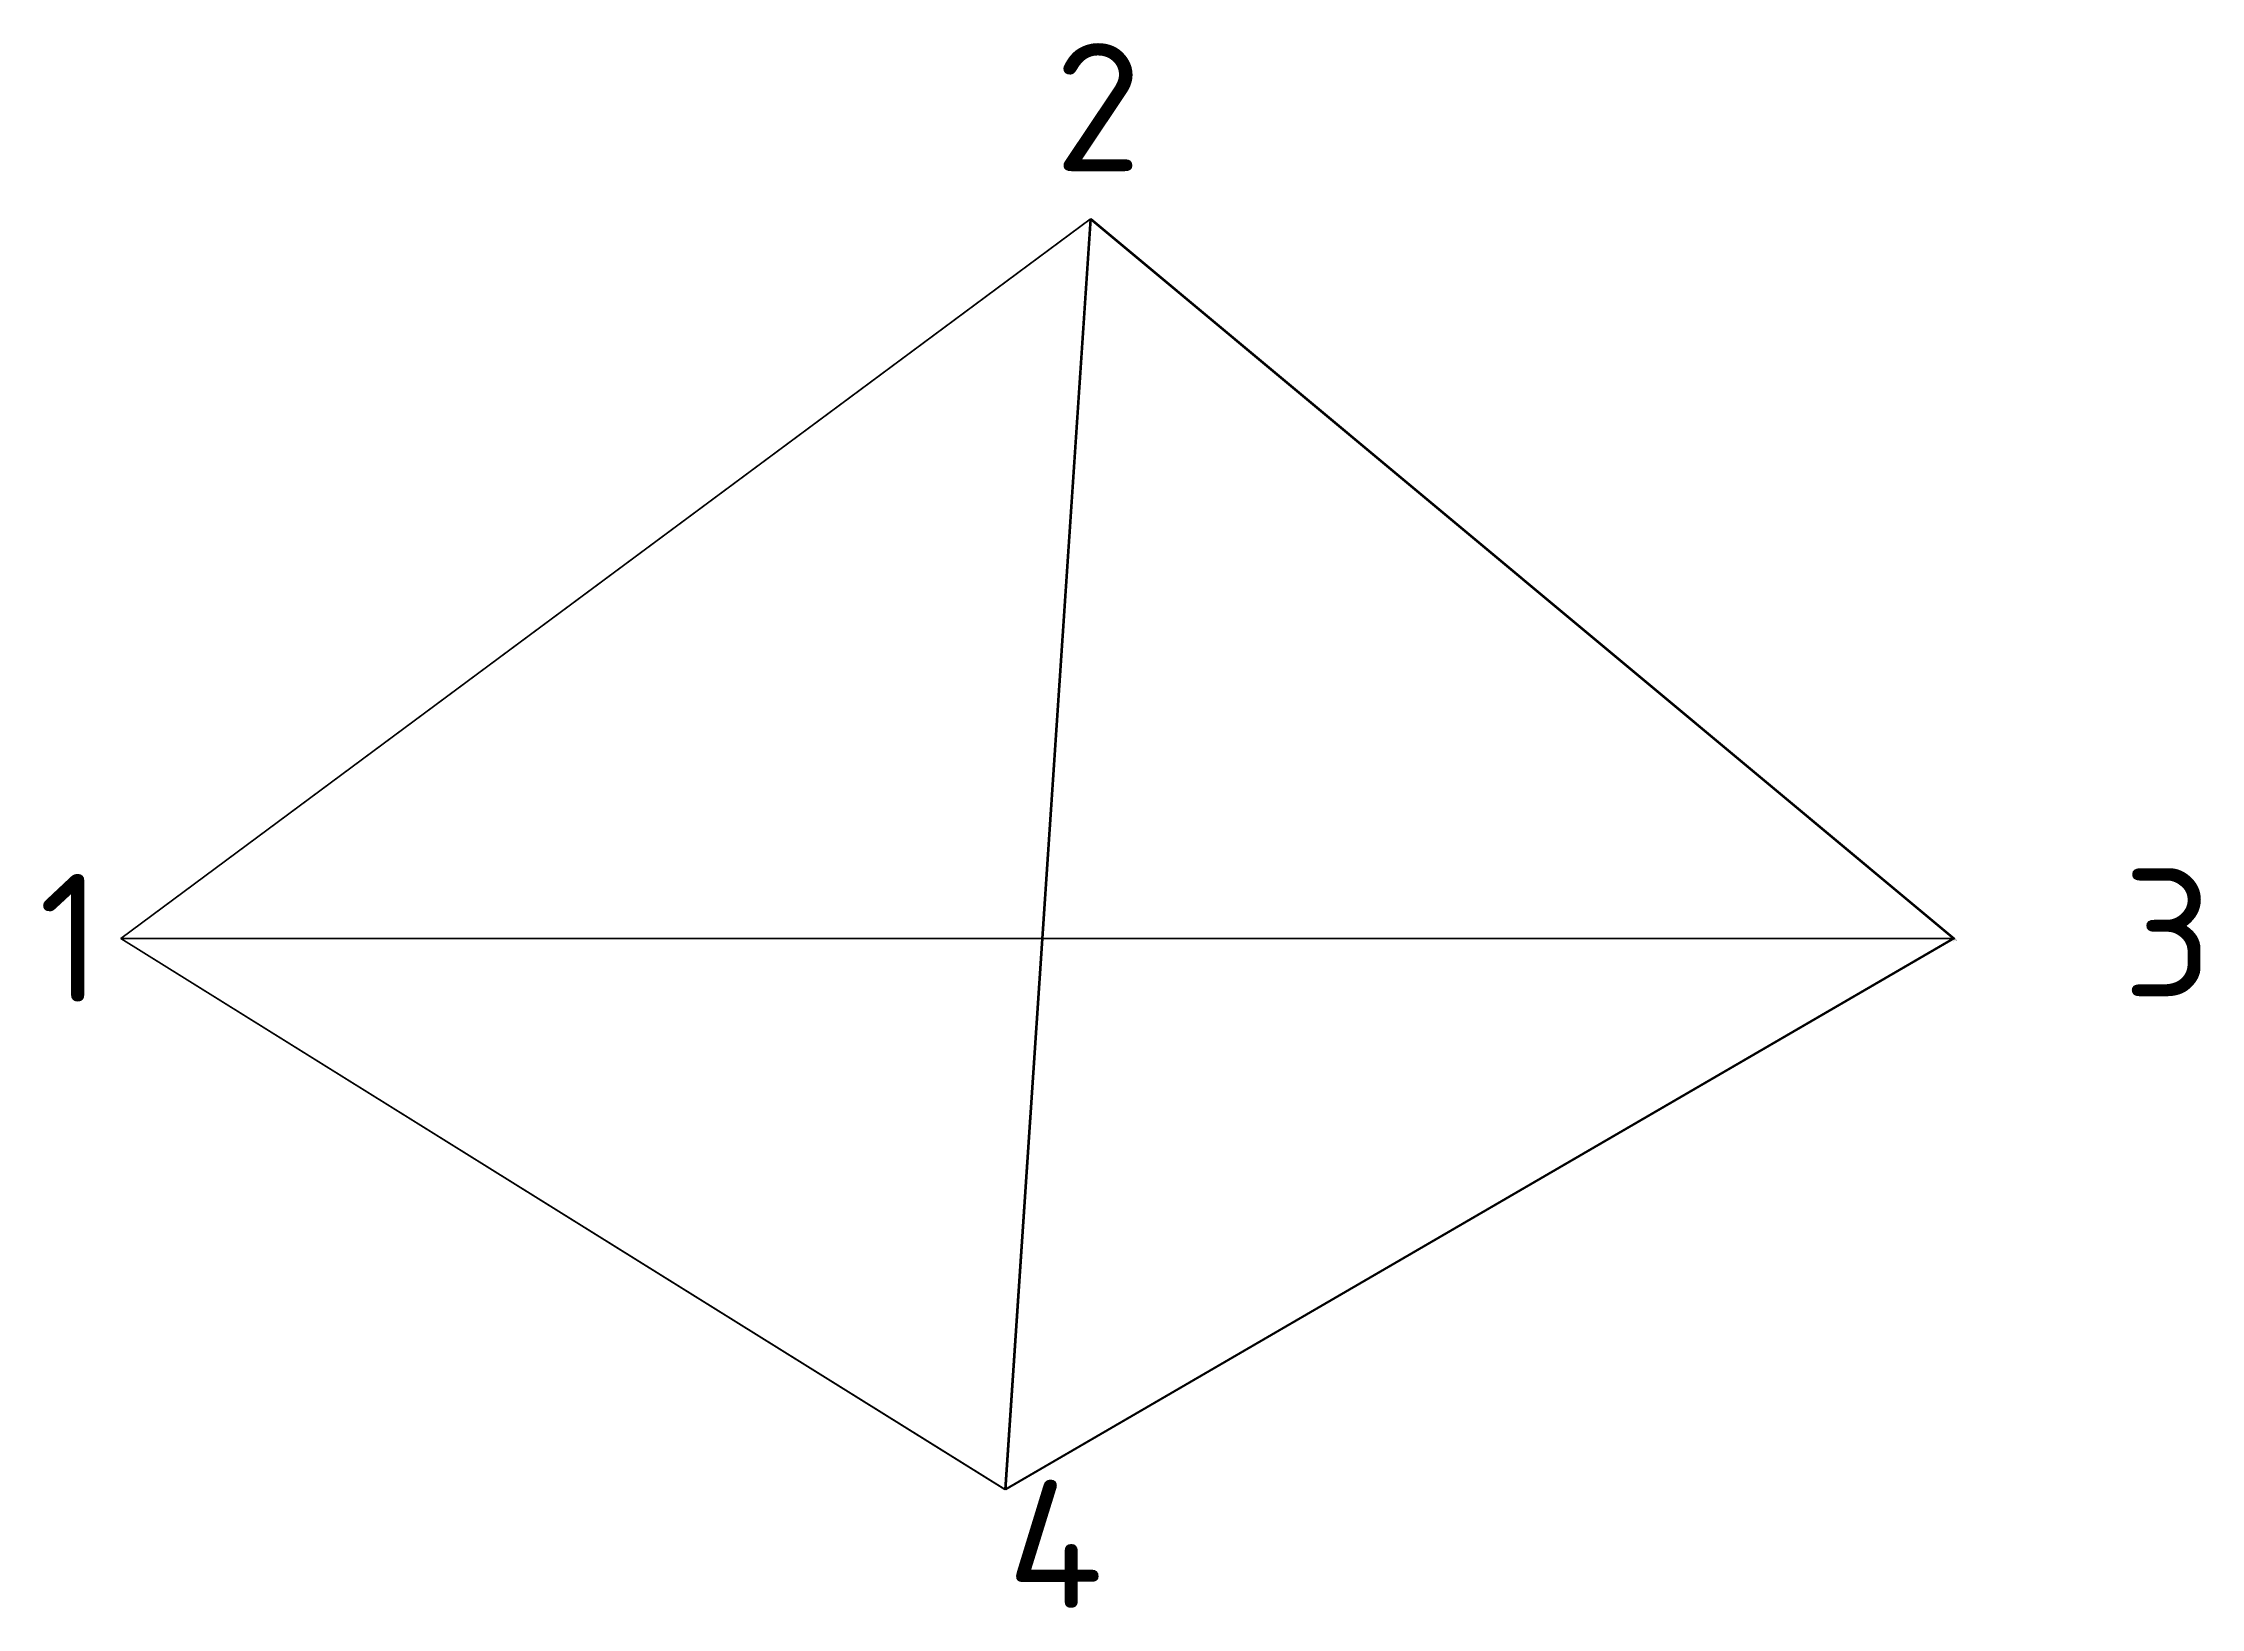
# Model space of a CAD drawing. Extents: x -3 to 81.2, y -26.1 to 35.
import ezdxf

# ---------------------------------------------------------------- set-up
doc = ezdxf.new("R2010")
doc.units = 0
doc.layers.get('0').update_dxf_attribs({"linetype": 'CONTINUOUS'})
doc.layers.get('DEFPOINTS').update_dxf_attribs({"linetype": 'CONTINUOUS'})
for name, color, linetype in [('0_040', 135, 'CONTINUOUS'), ('0_045', 5, 'CONTINUOUS'), ('ИСХОДНОЕ', 1, 'CONTINUOUS'), ('СЛОЙ1', 6, 'CONTINUOUS')]:
    doc.layers.add(name, color=color, linetype=linetype)
doc.styles.add('ГОСТ', font='isocpeur.ttf', dxfattribs={"height": 3})
doc.styles.add('СТИЛЬ1', font='arial.ttf', dxfattribs={"height": 0.002})
doc.dimstyles.new('КОПИЯ', dxfattribs={"dimtxt": 0.002, "dimasz": 0.001, "dimexe": 0.0005, "dimexo": 0.0005, "dimgap": 0.001, "dimtad": 0, "dimzin": 0, "dimblk": 'OBLIQUE', "dimcen": 0, "dimclrd": 256, "dimclre": 256, "dimazin": 3, "dimtfac": 1, "dimtofl": 0, "dimtmove": 0, "dimatfit": 3})

# ---------------------------------------------------------------- blocks, each defined once
blk = doc.blocks.new('_OBLIQUE')
at = {"color": 0, "linetype": 'BYBLOCK'}
blk.add_line((-0.5, -0.5), (0.5, 0.5), dxfattribs=at)
blk = doc.blocks.new('*D4')
at = {"layer": '0_040'}
for p, q in [((71.594, 0.008), (71.593, 0.008)), ((71.594, 0.008), (71.598, 0.019)), ((71.594, 0), (71.594, 0.009)), ((71.594, 0.008), (71.595, 0.008)), ((71.595, 0), (71.595, 0.009)), ((71.595, 0.008), (71.596, 0.008)), ((71.598, 0.019), (71.6, 0.019))]:
    blk.add_line(p, q, dxfattribs=at)
at = {"layer": 'DEFPOINTS', "color": 0}
for p in [(71.595, 0.008), (71.594, 0), (71.595, 0)]:
    blk.add_point(p, dxfattribs=at)
at = {"layer": '0_040', "xscale": 0.001, "yscale": 0.001, "zscale": 0.001}
blk.add_blockref('_OBLIQUE', (71.594, 0.008), dxfattribs=at)
at = {"layer": '0_040', "xscale": 0.001, "yscale": 0.001, "zscale": 0.001, "rotation": 180}
blk.add_blockref('_OBLIQUE', (71.595, 0.008), dxfattribs=at)
at = {"layer": '0_040', "color": 0, "linetype": 'CONTINUOUS', "style": 'СТИЛЬ1'}
blk.add_text('0.00151', height=0.002, dxfattribs=at).set_placement((71.6, 0.018))
blk = doc.blocks.new('*D7')
at = {"layer": '0_045'}
for p, q in [((71.589, 0.018), (71.587, 0.018)), ((71.592, 0.008), (71.589, 0.018)), ((71.591, 0), (71.591, 0.009)), ((71.591, 0.008), (71.594, 0.008)), ((71.594, 0), (71.594, 0.009))]:
    blk.add_line(p, q, dxfattribs=at)
at = {"layer": 'DEFPOINTS', "color": 0}
for p in [(71.591, 0), (71.594, 0.008), (71.594, 0)]:
    blk.add_point(p, dxfattribs=at)
at = {"layer": '0_045', "xscale": 0.001, "yscale": 0.001, "zscale": 0.001, "rotation": 180}
blk.add_blockref('_OBLIQUE', (71.591, 0.008), dxfattribs=at)
at = {"layer": '0_045', "xscale": 0.001, "yscale": 0.001, "zscale": 0.001}
blk.add_blockref('_OBLIQUE', (71.594, 0.008), dxfattribs=at)
at = {"layer": '0_045', "color": 0, "linetype": 'CONTINUOUS', "style": 'СТИЛЬ1'}
blk.add_text('0.00220', height=0.002, dxfattribs=at).set_placement((71.575, 0.017))
blk = doc.blocks.new('*D8')
at = {"layer": 'DEFPOINTS', "color": 0}
for p in [(71.591, 0), (71.591, -0.001), (71.595, 0)]:
    blk.add_point(p, dxfattribs=at)
at = {"layer": 'СЛОЙ1'}
for p, q in [((71.591, -0.001), (71.591, -0.002)), ((71.595, -0.001), (71.591, -0.001)), ((71.593, -0.001), (71.593, -0.004)), ((71.593, -0.004), (71.595, -0.004)), ((71.595, -0.001), (71.595, -0.002))]:
    blk.add_line(p, q, dxfattribs=at)
at = {"layer": 'СЛОЙ1', "xscale": 0.001, "yscale": 0.001, "zscale": 0.001}
for p, rotation in [((71.591, -0.001), 179.9999999990127), ((71.595, -0.001), 359.9999999990127)]:
    blk.add_blockref('_OBLIQUE', p, dxfattribs=dict(at, rotation=rotation))
at = {"layer": 'СЛОЙ1', "color": 0, "linetype": 'CONTINUOUS', "style": 'СТИЛЬ1'}
blk.add_text('0.00371', height=0.002, rotation=360, dxfattribs=at).set_placement((71.595, -0.005))
blk = doc.blocks.new('*D9')
for p, q in [((71.549, -0.001), (71.549, -0.011)), ((71.549, -0.011), (71.565, -0.011)), ((71.594, -0.011), (71.577, -0.011)), ((71.594, -0.001), (71.594, -0.011))]:
    blk.add_line(p, q)
at = {"layer": 'DEFPOINTS', "color": 0}
for p in [(71.549, 0), (71.549, -0.011), (71.594, 0)]:
    blk.add_point(p, dxfattribs=at)
at = {"xscale": 0.001, "yscale": 0.001, "zscale": 0.001}
for p, rotation in [((71.549, -0.011), 179.9999999999774), ((71.594, -0.011), 359.9999999999774)]:
    blk.add_blockref('_OBLIQUE', p, dxfattribs=dict(at, rotation=rotation))
at = {"color": 0, "linetype": 'CONTINUOUS', "style": 'СТИЛЬ1'}
blk.add_text('0.04500', height=0.002, rotation=360, dxfattribs=at).set_placement((71.565, -0.012))
blk = doc.blocks.new('*D10')
for p, q in [((71.554, -0.001), (71.554, -0.007)), ((71.554, -0.007), (71.565, -0.007)), ((71.594, -0.007), (71.577, -0.007)), ((71.594, -0.001), (71.594, -0.007))]:
    blk.add_line(p, q)
at = {"layer": 'DEFPOINTS', "color": 0}
for p in [(71.554, 0), (71.554, -0.007), (71.594, 0)]:
    blk.add_point(p, dxfattribs=at)
at = {"xscale": 0.001, "yscale": 0.001, "zscale": 0.001}
for p, rotation in [((71.554, -0.007), 179.9999999999797), ((71.594, -0.007), 359.9999999999797)]:
    blk.add_blockref('_OBLIQUE', p, dxfattribs=dict(at, rotation=rotation))
at = {"color": 0, "linetype": 'CONTINUOUS', "style": 'СТИЛЬ1'}
blk.add_text('0.04000', height=0.002, rotation=360, dxfattribs=at).set_placement((71.565, -0.008))
blk = doc.blocks.new('*X11')
at = {"layer": 'СЛОЙ1', "linetype": 'CONTINUOUS', "style": 'СТИЛЬ1'}
for s, p in [('0.00371 / 5= 0.000742', (71.547, -0.045)), ('0.00151 / 0.000742 =', (71.547, -0.063)), ('2.035040431266846', (71.547, -0.08)), ('0.040 + 2.035040431266846 ~~', (71.547, -0.097)), ('0.042', (71.547, -0.113))]:
    blk.add_text(s, height=0.01, dxfattribs=at).set_placement(p)

msp = doc.modelspace()

# ---------------------------------------------------------------- linework, layer by layer
at = {"layer": '0_040'}
for p, q in [((37.858, 28.088), (0, 0)), ((34.521, -21.52), (37.858, 28.088)), ((37.858, 28.088), (71.555, 0)), ((0, 0), (34.521, -21.52)), ((71.554, 0), (0, 0)), ((71.555, 0), (34.521, -21.52)), ((71.555, 0), (71.595, 0))]:
    msp.add_line(p, q, dxfattribs=at)
at = {"layer": '0_045'}
for p, q in [((37.854, 28.086), (0, 0)), ((37.854, 28.086), (34.516, -21.518)), ((71.546, 0), (37.854, 28.086)), ((0, 0), (71.549, 0)), ((0, 0), (34.516, -21.518)), ((71.546, 0), (34.516, -21.518)), ((71.546, 0), (71.591, 0))]:
    msp.add_line(p, q, dxfattribs=at)
at = {"layer": 'ИСХОДНОЕ'}
for p, q in [((0, 0), (37.893, 28.109)), ((37.893, 28.109), (34.555, -21.54)), ((37.893, 28.109), (71.625, 0)), ((0, 0), (71.594, 0)), ((34.555, -21.54), (0, 0)), ((71.625, 0), (34.555, -21.54))]:
    msp.add_line(p, q, dxfattribs=at)

# ---------------------------------------------------------------- block references
at = {"layer": 'СЛОЙ1'}
msp.add_blockref('*X11', (0, 0), dxfattribs=at)

# ---------------------------------------------------------------- texts
at = {"style": 'ГОСТ'}
for s, p in [('2', (36.452, 29.963)), ('3', (78.177, -2.275)), ('1', (-3.215, -2.482)), ('4', (34.604, -26.155))]:
    msp.add_text(s, height=5, dxfattribs=at).set_placement(p)
at = {"layer": '0_040', "style": 'ГОСТ'}
msp.add_text('0.040', height=0.01, rotation=319.60962, dxfattribs=at).set_placement((71.511, 0.043))
at = {"layer": '0_045', "style": 'ГОСТ'}
msp.add_text('0.045', height=0.01, rotation=319.60962, dxfattribs=at).set_placement((71.493, 0.029))

# ---------------------------------------------------------------- dimensions: what is measured, and where the dimension line sits
for base, p1, p2, picture, middle in [((71.5486, -0.010836665), (71.5936, 0), (71.5486, 0), '*D9', (71.5711, -0.010836665)), ((71.554, -0.007), (71.594, 0), (71.554, 0), '*D10', (71.571, -0.007))]:
    dim = msp.add_linear_dim(base=base, p1=p1, p2=p2, angle=180, dimstyle='КОПИЯ')
    dim.commit()
    dim.dimension.update_dxf_attribs({"geometry": picture, "text_midpoint": middle, "dimtype": 161})
at = {"layer": '0_040'}
dim = msp.add_linear_dim(base=(71.595, 0.008), p1=(71.594, 0), p2=(71.595, 0), angle=360, dimstyle='КОПИЯ', dxfattribs=at)
dim.commit()
dim.dimension.update_dxf_attribs({"geometry": '*D4', "text_midpoint": (71.601, 0.019), "dimtype": 161})
at = {"layer": '0_045'}
dim = msp.add_linear_dim(base=(71.594, 0.008), p1=(71.591, 0), p2=(71.594, 0), angle=360, dimstyle='КОПИЯ', dxfattribs=at)
dim.commit()
dim.dimension.update_dxf_attribs({"geometry": '*D7', "text_midpoint": (71.586, 0.018), "dimtype": 161})
at = {"layer": 'СЛОЙ1'}
dim = msp.add_linear_dim(base=(71.591, -0.001), p1=(71.595, 0), p2=(71.591, 0), angle=180, dimstyle='КОПИЯ', dxfattribs=at)
dim.commit()
dim.dimension.update_dxf_attribs({"geometry": '*D8', "text_midpoint": (71.596, -0.004), "dimtype": 161})

doc.saveas('drawing.dxf')
